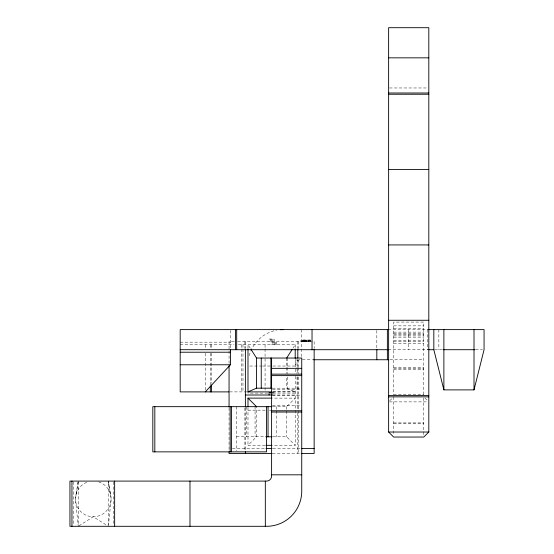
<?xml version="1.0" encoding="UTF-8"?>
<svg xmlns="http://www.w3.org/2000/svg" width="554" height="554" viewBox="0 0 554 554"><rect width="100%" height="100%" fill="white"/><g stroke="black" fill="none" stroke-linecap="round" stroke-linejoin="round"><path stroke-width="0.42" stroke-dasharray="2.77 2.08" d="M108.362 526.3L111.125 498.925L108.362 481.094L108.362 524.596M78.232 481.094L75.469 498.925L78.232 526.3M76.078 494.313L78.093 481.925M292.962 348.196L295.206 344.685L237.41 344.685M265.165 445.333L247.991 445.333L256.53 436.794L256.53 406.664M272.893 406.664L286.667 406.664L295.206 398.125L272.887 398.125M389.746 400.771L392.537 397.98M78.945 525.843L93.301 516.757L107.649 525.843M389.483 87.968L427.951 87.968M393.652 325.849L423.789 325.849M393.652 328.356L423.789 328.356M388.229 329.616L428.81 329.616M393.652 332.123L423.789 332.123M393.652 333.383L423.789 333.383M393.652 334.637L423.789 334.637M393.652 335.89L423.789 335.89M393.652 337.151L423.789 337.151M310.378 340.059L300.912 340.059L300.912 341.569M393.652 340.343L423.789 340.343M393.652 341.229L423.789 341.229M234.217 341.569L229.058 341.569L229.058 363.978M237.652 341.569L312.421 341.569M180.189 342.171L230.416 342.171M393.652 343.425L423.789 343.425M180.189 344.685L233.968 344.685M388.229 349.706L428.81 349.706M434.668 349.706L442.341 349.706M475.547 349.706L482.52 349.706M302.339 359.747L312.615 359.747M389.926 359.747L423.789 359.747M249.709 366.028L261.73 366.028M262.589 366.028L272.028 366.028M272.887 366.028L295.206 366.028M393.652 367.281L423.789 367.281M393.652 368.756L423.789 368.756M393.652 369.643L423.789 369.643M272.464 388.181L300.877 388.181M272.464 389.649L300.877 389.649M272.887 391.844L295.206 391.844L286.667 388.181L286.667 376.983M229.661 391.893L247.319 391.893M272.873 391.893L295.206 391.893M271.599 392.495L274.112 392.495L274.112 395.009M267.741 393.098L247.991 393.098L247.991 391.844M272.887 393.098L295.206 393.098M393.652 394.503L423.789 394.503M272.436 395.009L297.817 395.009M272.464 395.459L300.877 395.459M389.483 401.885L427.951 401.885M272.464 405.757L300.877 405.757M247.991 410.175L265.165 410.175M269.452 410.175L271.169 410.175M393.652 422.917L423.789 422.917M393.652 423.803L423.789 423.803M236.44 436.794L266.578 436.794M272.893 436.794L286.667 436.794L295.206 445.333L272.887 445.333M232.389 448.449L265.151 448.449M272.893 448.449L300.822 448.449M272.464 453.47L300.822 453.47M424.904 397.98L427.695 400.771M250.242 348.196L247.991 344.685L247.991 348.113M108.501 481.925L110.523 494.313M438.851 329.616L438.851 349.706M427.556 329.616L427.556 349.706M423.789 394.559L423.789 322.082L393.652 322.082L393.652 394.559M423.789 397.945L423.789 435.506M408.72 329.616L408.72 349.706M393.652 396.865L393.652 434.751M376.824 330.475L376.824 348.556M314.146 341.569L314.146 348.466M310.351 340.059L310.351 341.569M310.185 340.059L310.185 341.569M309.762 340.059L309.762 341.569M309.367 340.059L309.326 341.569M309.125 340.059L309.125 341.569M308.827 340.059L308.827 341.569M308.481 340.059L308.474 341.569M308.453 340.059L308.453 341.569M307.595 340.059L307.595 341.569M306.826 340.059L306.826 341.569M306.542 340.059L306.542 341.569M305.933 340.059L305.933 341.569M305.676 340.059L305.676 341.569M305.247 340.059L305.247 341.569M304.915 340.059L304.915 341.569M304.818 340.059L304.818 341.569M304.596 340.059L304.596 341.569M304.485 340.059L304.43 341.569M304.264 340.059L304.264 341.569M304.042 340.059L304.049 341.569M303.599 340.059L303.564 341.569M303.225 340.059L303.225 341.569M302.172 340.059L302.172 341.569M301.972 340.059L301.972 341.569M301.487 329.616L301.487 357.164M298.322 341.569L298.322 348.487M298.322 359.726L298.322 366.644M298.322 367.51L298.322 373.555M298.322 377.018L298.322 409.759M298.322 410.618L298.322 453.47M297.817 341.569L297.817 348.466M297.817 359.671L297.817 373.458M297.817 376.907L297.817 409.662M297.817 413.111L297.817 453.47M297.027 358.043L297.027 366.651M297.027 367.517L297.027 373.541M297.027 376.983L297.027 388.181M295.206 344.685L295.206 348.113M295.206 359.276L295.206 373.008M295.206 376.353L295.206 445.333M287.339 358.043L287.339 366.651M287.339 367.517L287.339 373.541M287.339 376.983L287.339 388.181M286.667 358.043L286.667 366.651M286.667 367.517L286.667 373.541M286.667 406.664L286.667 410.105M286.667 410.964L286.667 436.794M276.723 344.685L276.723 342.171L271.702 342.171L271.702 344.685M276.37 406.664L276.37 410.105M276.37 410.964L276.37 436.794M275.47 342.171L275.47 344.685M274.209 342.171L274.209 344.685M274.112 341.569L274.112 339.055L269.092 339.055L269.092 341.569M272.956 342.171L272.956 344.685M272.859 339.055L272.859 341.569M272.859 392.495L272.859 395.009M271.599 339.055L271.599 341.569M270.345 339.055L270.345 341.569M270.345 392.495L270.345 394.171M265.068 344.685L265.068 348.113M265.068 348.972L265.068 386.747M265.068 387.606L265.068 390.175M255.062 406.664L255.062 436.794M247.991 407.564L247.991 445.333M246.738 406.664L246.738 436.794M245.38 341.569L245.38 348.466M245.38 407.938L245.38 450.963M244.882 341.569L244.882 348.466M244.882 407.938L244.882 450.963M242.971 344.685L242.971 348.113M242.971 348.972L242.971 391.893M241.717 344.685L241.717 348.113M241.717 348.972L241.717 391.893M236.44 406.664L236.44 451.025M230.416 330.454L230.416 348.03M229.058 407.938L229.058 450.963M211.58 344.685L211.58 348.113M211.58 353.265L211.58 383.313M210.326 344.685L210.326 348.113M210.326 353.265L210.326 385.03M205.305 344.685L205.305 348.113M205.305 353.265L205.305 390.175M113.39 481.952L113.39 524.596M78.232 481.952L78.232 524.596M73.204 481.952L73.204 524.596M98.654 481.918A17.832 17.832 0 0 1 107.753 509.361A17.832 17.832 0 0 1 78.841 509.361A17.832 17.832 0 0 1 87.941 481.918M295.206 364.774A5.021 5.021 0 0 1 300.226 359.747M249.189 355.675A35.158 35.158 0 0 1 276.488 330.253M303.059 341.569L303.066 340.059L303.038 341.569"/><path stroke-width="0.83" d="M433.83 329.616L433.83 349.706L443.879 389.884L474.009 389.884L484.058 349.706L484.058 329.616L428.81 329.616M286.667 358.043L292.062 349.602M205.305 391.893L230.416 364.774L230.416 349.706M428.81 432.023L423.789 437.044L393.652 437.044L388.631 432.023L388.631 27.7L428.81 27.7L428.81 432.023L388.631 432.023M247.991 348.972L247.991 391.893L256.53 388.181L272.028 388.181M388.631 57.838L428.81 57.838M388.631 92.996L428.81 92.996M388.631 94.249L428.81 94.249M388.631 169.586L428.81 169.586M388.631 244.93L428.81 244.93M388.631 320.267L428.81 320.267M388.631 329.616L180.189 329.616L180.189 391.893L228.802 391.893M180.189 349.706L388.631 349.706M428.81 349.706L433.83 349.706M443.193 349.706L474.806 349.706M180.189 352.219L230.416 352.219M251.142 349.602L256.53 358.043L301.736 358.043L301.736 491.142A35.158 35.158 0 0 1 266.578 526.3L69.942 526.3L69.942 481.094L266.578 481.094A5.021 5.021 0 0 0 271.599 476.073L271.599 358.043M313.474 359.747L388.631 359.747M180.189 364.774L230.416 364.774M271.599 368.341L301.736 368.341M271.599 374.151L301.736 374.151M271.599 375.619L301.736 375.619M247.991 391.893L272.028 391.893M272.021 392.495L269.092 392.495L269.092 395.009M245.38 395.009L272.028 395.009M388.631 395.604L428.81 395.604M388.631 396.865L428.81 396.865M247.991 406.705L247.991 398.125L272.028 398.125M272.028 406.664L152.814 406.664L152.814 451.863L266.578 451.863L266.578 406.664M271.599 410.777L301.736 410.777M271.599 412.038L301.736 412.038M266.003 436.794L272.028 436.794M266.024 445.333L272.028 445.333M266.01 448.449L272.028 448.449M301.653 448.449L314.146 448.449M272.028 453.47L229.058 453.47L229.058 451.801M301.258 453.47L314.146 453.47L314.146 349.325M271.599 474.82L301.736 474.82M247.991 398.125L256.53 406.664M474.009 329.616L474.009 389.884M443.879 329.616L443.879 389.884M387.371 329.616L387.371 359.747M376.824 349.415L376.824 359.747M312.034 329.616L312.034 349.706M297.817 349.325L297.817 357.946M295.206 348.972L295.206 358.417M270.927 358.043L270.927 388.181M268.046 406.664L268.046 436.794M265.324 481.094L265.324 526.3M261.246 358.043L261.246 388.181M256.53 358.043L256.53 388.181M245.38 349.325L245.38 407.079M245.38 451.801L245.38 453.47M236.697 329.616L236.697 349.706M235.436 329.616L235.436 349.706M231.42 406.664L231.42 451.863M230.166 406.664L230.166 451.863M229.058 365.702L229.058 407.079M211.58 385.03L211.58 391.893M210.326 385.889L210.326 391.893M189.98 481.094L189.98 526.3M154.822 406.664L154.822 451.863M114.643 481.094L114.643 526.3M71.951 481.094L71.951 526.3M280.656 329.706A35.158 35.158 0 0 1 283.149 329.616"/></g></svg>
